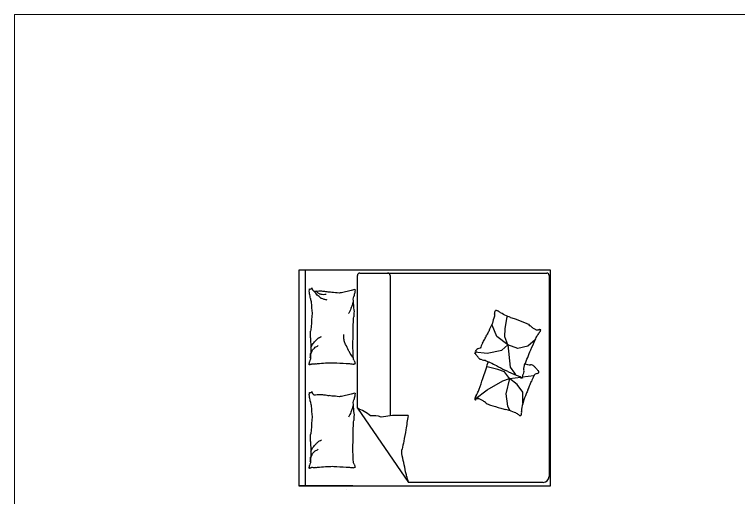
# Model space of a CAD drawing. Header units: millimetres. Extents: x 4065046 to 4134868, y -1476535 to -1460275.
# Drawn here: x 4065046 to 4071086, y -1464304 to -1460275 of the extents above; entities that cross this region are included whole.
import ezdxf

# ---------------------------------------------------------------- set-up
doc = ezdxf.new("R2010")
doc.units = ezdxf.units.MM
doc.header["$LTSCALE"] = 15
doc.styles.add('DIM_FONT', font='SIMPLEX.shx', dxfattribs={"width": 0.8})

# ---------------------------------------------------------------- blocks, each defined once
blk = doc.blocks.new('bed 2')
at = {"color": 4}
for p, q in [((-581.5, 283.7), (-581.5, 733.7)), ((1219.2, 733.9), (-580.8, 733.9)), ((-580.8, 733.9), (-580.8, -1366.1)), ((1219.2, -1366.1), (1219.2, 733.9)), ((1219.2, 681.5), (-580.8, 681.5)), ((184.8, 295.6), (164.1, 378.1)), ((1048.8, 295.6), (1028.1, 378.1)), ((-608, 337.3), (-608.7, 337.3)), ((65.7, 245.3), (-552.4, -182.1)), ((65.7, 245.3), (1173.4, 245.3)), ((192.3, 265.5), (184.8, 295.6)), ((1056.3, 265.5), (1048.8, 295.6)), ((1193.4, 225.3), (1193.4, -1334)), ((6.8, -47.7), (-6.8, 47.7)), ((1173.4, -27.3), (3.9, -27.3)), ((5.1, -177.8), (6.8, -47.7)), ((-552.4, -1304), (-552.4, -182.1)), ((141.6, -734.5), (220.8, -838.5)), ((538.2, -734.4), (524.4, -837.5)), ((220.8, -838.5), (295.9, -968.9)), ((390.8, -925.4), (410.6, -836.5)), ((524.4, -837.5), (550.2, -959.6)), ((663.7, -918.3), (758.3, -880.5)), ((758.3, -880.5), (782.4, -883.9)), ((371, -982.7), (390.8, -925.4)), ((550.2, -959.6), (594.9, -1011.2)), ((594.9, -1011.2), (663.7, -918.3)), ((82.4, -1006.4), (46.4, -1026.4)), ((185.2, -992.6), (82.4, -1006.4)), ((313.7, -1024.2), (185.2, -992.6)), ((264.3, -1087.4), (313.7, -1024.2)), ((295.9, -968.9), (313.7, -1024.2)), ((313.7, -1024.2), (371, -982.7)), ((313.7, -1024.2), (325.5, -1118.3)), ((371.9, -1010.4), (348.9, -1066.7)), ((594.9, -1011.2), (409.2, -1030.1)), ((564, -1093.7), (594.9, -1011.2)), ((594.9, -1011.2), (662, -983.6)), ((662, -983.6), (730.8, -987.1)), ((730.8, -987.1), (828.9, -1004.3)), ((828.9, -1004.3), (832.2, -1010.7)), ((348.9, -1066.7), (331.1, -1110.1)), ((359.3, -1066.2), (347.2, -1074.8)), ((409.2, -1030.1), (359.3, -1066.2)), ((106.1, -1134.8), (199.1, -1134.8)), ((199.1, -1134.8), (264.3, -1087.4)), ((327.3, -1133), (339.1, -1227.6)), ((584.6, -1176.2), (564, -1093.7)), ((638.2, -1238.7), (584.6, -1176.2)), ((-580.8, -1366.1), (1219.2, -1366.1)), ((1173.4, -1354), (-502.4, -1354))]:
    blk.add_line(p, q, dxfattribs=at)
for centre, radius, start, end in [((-438, 647.8), 3.42, 291.7883, 340.43603), ((-436.3, 642.3), 2.32, 340.43603, 101.89306), ((-436.7, 671.7), 25.1, 274.30254, 291.7883), ((-430.1, 643.2), 4.28, 201.9904, 281.89306), ((-461.7, 622.8), 32.8, 338.57902, 8.13348), ((-671.7, 559.2), 246, 8.13348, 12.10946), ((-414.7, 633.3), 15.6, 158.57902, 201.9904), ((-412.7, 673.2), 28.9, 239.34875, 274.30254), ((-415.4, 590.7), 53.9, 59.34875, 84.74081), ((-415.3, -183.2), 820.8, 84.74081, 88.09211), ((-349.4, 734.4), 99.2, 254.06476, 274.21588), ((-283.7, 715.6), 99.2, 233.91364, 254.06476), ((-325, -860.1), 1494.3, 88.09211, 90.57574), ((-230.9, 678.8), 99.2, 216.17665, 233.91364), ((-187.6, 841.4), 234, 242.76041, 249.13972), ((-202.2, -236.8), 873.2, 90.57574, 94.80185), ((-223.2, 682.9), 76.8, 231.61143, 242.76041), ((12.8, 897.2), 391.6, 226.18849, 231.61143), ((-198.1, 925.8), 289.7, 267.46141, 274.80185), ((-146.9, 787.1), 152.4, 259.81012, 267.46141), ((-209.8, 108.6), 529.3, 79.81012, 83.9133), ((-116.1, -419.5), 1049, 83.9133, 90), ((84.7, -53.2), 682.7, 90, 97.54685), ((150.5, 396.3), 242.2, 97.54685, 105.74398), ((73.9, 937.9), 304.8, 278.43719, 285.74398), ((156.6, 805.7), 161.1, 270, 278.43719), ((209.7, 591.8), 34.2, 94.40021, 153.41948), ((671.1, 607.4), 491.8, 180, 186.23236), ((197.9, 735), 90.4, 258.72762, 270), ((209.7, 638.7), 13.1, 153.41948, 258.72762), ((425.9, 647.8), 3.42, 291.7883, 340.43603), ((427.7, 642.3), 2.32, 340.43603, 101.89306), ((427.3, 671.7), 25.1, 274.30254, 291.7883), ((433.8, 643.2), 4.28, 201.9904, 281.89306), ((402.3, 622.8), 32.8, 338.57902, 8.13348), ((192.3, 559.2), 246, 8.13348, 12.10946), ((449.2, 633.3), 15.6, 158.57902, 201.9904), ((451.3, 673.2), 28.9, 239.34875, 274.30254), ((448.5, 590.7), 53.9, 59.34875, 84.74081), ((448.7, -183.2), 820.8, 84.74081, 88.09211), ((514.5, 734.4), 99.2, 254.06476, 274.21588), ((580.2, 715.6), 99.2, 233.91364, 254.06476), ((538.9, -860.1), 1494.3, 88.09211, 90.57574), ((633.1, 678.8), 99.2, 216.17665, 233.91364), ((676.4, 841.4), 234, 242.76041, 249.13972), ((661.8, -236.8), 873.2, 90.57574, 94.80185), ((640.7, 682.9), 76.8, 231.61143, 242.76041), ((876.7, 897.2), 391.6, 226.18849, 231.61143), ((665.8, 925.8), 289.7, 267.46141, 274.80185), ((717, 787.1), 152.4, 259.81012, 267.46141), ((654.2, 108.6), 529.3, 79.81012, 83.9133), ((747.8, -419.5), 1049, 83.9133, 90), ((948.7, -53.2), 682.7, 90, 97.54685), ((1014.4, 396.3), 242.2, 97.54685, 105.74398), ((937.9, 937.9), 304.8, 278.43719, 285.74398), ((944.5, 706.2), 139.9, 297.20359, 314.90238), ((1020.6, 805.7), 161.1, 270, 278.43719), ((1073.7, 591.8), 34.2, 94.40021, 153.41948), ((1535.1, 607.4), 491.8, 180, 186.23236), ((1061.9, 735), 90.4, 258.72762, 270), ((1073.6, 638.7), 13.1, 153.41948, 258.72762), ((-231.6, 620.5), 198.3, 187.6809, 192.10946), ((486, 632.6), 913.1, 183.36875, 187.6809), ((-195.2, 630), 99.2, 198.43965, 216.17665), ((-55.5, 732.1), 225.2, 219.03494, 226.18849), ((-168, 592.9), 49.3, 208.31676, 219.03494), ((-22.1, 640.1), 200.2, 203.00277, 208.31676), ((383.3, 519.7), 204, 170.31563, 180), ((632.4, 620.5), 198.3, 187.6809, 192.10946), ((1349.9, 632.6), 913.1, 183.36875, 187.6809), ((668.8, 630), 99.2, 198.43965, 216.17665), ((808.4, 732.1), 225.2, 219.03494, 226.18849), ((695.9, 592.9), 49.3, 208.31676, 219.03494), ((841.9, 640.1), 200.2, 203.00277, 208.31676), ((848.9, 586.8), 139.9, 332.60117, 343.48502), ((884.3, 646.2), 139.9, 314.90238, 332.60117), ((958.8, 547), 56.2, 341.2201, 0), ((824.1, 623.4), 205.6, 338.18508, 341.2201), ((882.2, 621.9), 151.1, 334.64488, 338.18508), ((983, 600.6), 52.6, 318.55709, 334.64488), ((977.4, 650.5), 89.9, 306.26407, 318.55709), ((1247.3, 519.7), 204, 170.31563, 180), ((259.6, 491.2), 678.7, 178.36691, 183.36875), ((1041.4, 333.3), 882, 167.80162, 170.31563), ((1123.5, 491.2), 678.7, 178.36691, 183.36875), ((833.8, 536.1), 139.9, 343.48502, 354.36887), ((923.4, 505.7), 91.5, 0, 14.68511), ((1905.4, 333.3), 882, 167.80162, 170.31563), ((945.3, 378.6), 1365.2, 176.94504, 178.36691), ((-490.2, 489.5), 658.8, 351.99495, 357.33512), ((-142.1, 525.8), 317.1, 347.80162, 351.99495), ((1809.3, 378.6), 1365.2, 176.94504, 178.36691), ((373.8, 489.5), 658.8, 351.99495, 357.33512), ((721.9, 525.8), 317.1, 347.80162, 351.99495), ((13190.7, -416.1), 13635.6, 176.49514, 176.94504), ((96.5, 381.3), 67.7, 357.33512, 14.04519), ((14054.6, -416.1), 13635.6, 176.49514, 176.94504), ((960.5, 381.3), 67.7, 357.33512, 14.04519), ((-109.2, 254.8), 321.2, 170.00164, 176.49514), ((-303, -359.4), 738.7, 64.68893, 66.51559), ((-259.8, -378.2), 738.7, 66.51559, 68.34226), ((754.8, 254.8), 321.2, 170.00164, 176.49514), ((96, 895.7), 728.6, 302.13498, 305.82629), ((383, 584.7), 312.6, 296.49848, 302.13498), ((-40.8, 1625.1), 1432.3, 294.32653, 296.49848), ((419.4, 817.3), 506.6, 290.67428, 294.32653), ((624, 413.4), 58, 274.08277, 290.67428), ((661.3, 630.7), 272.1, 266.4448, 274.08277), ((561, -359.4), 738.7, 64.68893, 66.51559), ((604.2, -378.2), 738.7, 66.51559, 68.34226), ((-448.3, 268.9), 19.3, 350.00164, 16.69777), ((-429.1, 264.2), 1.32, 16.69777, 97.12039), ((-403.4, 180.6), 87.5, 97.12039, 106.22115), ((-379.1, 199.2), 76.7, 106.22115, 117.28412), ((-410.6, 317), 45.3, 282.86904, 297.28412), ((-398.9, 422.4), 145.9, 273.57397, 282.86904), ((-372.2, 1444.2), 1164, 270.28654, 273.57397), ((-202.8, 6000.1), 5718.5, 269.02962, 270.28654), ((-21.2, 3640.4), 3362.2, 267.39037, 269.02962), ((19.8, 1491.2), 1216.5, 265.38242, 267.39037), ((-102.9, -1127.2), 1404.8, 85.38242, 87.25094), ((-286.4, 374.5), 375.1, 320.35546, 339.85116), ((56.3, 47.7), 230.1, 87.25094, 101.55856), ((-211.1, -397.3), 738.7, 68.34226, 70.57202), ((-156.9, -416.4), 738.7, 70.57202, 72.80178), ((83.6, 422.4), 145.9, 263.56595, 281.55856), ((148.7, 393.8), 119.7, 252.61359, 263.56595), ((97.4, 48.2), 229.7, 72.61359, 80.5159), ((146.7, -2.7), 270.8, 80.5159, 85.91706), ((192.2, 264.6), 0.917, 85.91706, 194.04494), ((415.7, 268.9), 19.3, 350.00164, 16.69777), ((434.9, 264.2), 1.32, 16.69777, 97.12039), ((460.6, 180.6), 87.5, 97.12039, 106.22115), ((484.9, 199.2), 76.7, 106.22115, 117.28412), ((453.4, 317), 45.3, 282.86904, 297.28412), ((465, 422.4), 145.9, 273.57397, 282.86904), ((491.7, 1444.2), 1164, 270.28654, 273.57397), ((661.1, 6000.1), 5718.5, 269.02962, 270.28654), ((842.8, 3640.4), 3362.2, 267.39037, 269.02962), ((883.8, 1491.2), 1216.5, 265.38242, 267.39037), ((761, -1127.2), 1404.8, 85.38242, 87.25094), ((920.2, 47.7), 230.1, 87.25094, 101.55856), ((652.8, -397.3), 738.7, 68.34226, 70.57202), ((707, -416.4), 738.7, 70.57202, 72.80178), ((947.6, 422.4), 145.9, 263.56595, 281.55856), ((1012.6, 393.8), 119.7, 252.61359, 263.56595), ((961.4, 48.2), 229.7, 72.61359, 80.5159), ((1010.7, -2.7), 270.8, 80.5159, 85.91706), ((1056.2, 264.6), 0.917, 85.91706, 194.04494), ((1173.4, 225.3), 20, 0, 90), ((-175.9, 109.7), 180.1, 339.85116, 8.13558), ((1173.4, -7.3), 20, 270, 0), ((-1056.2, 1582.6), 1835.1, 285.93519, 287.73639), ((-644.2, 475.4), 657.4, 282.92554, 285.93519), ((-1220.3, 3836.8), 4064.6, 280.72756, 282.92554), ((-303.3, -67.2), 58.1, 262.26962, 280.72756), ((-248.2, 64.7), 194.2, 256.8096, 262.26962), ((-783.4, -2591.4), 2515.8, 76.8096, 78.32586), ((-636.2, -2694.5), 2588, 78.32586, 80.50498), ((-618.5, -3906.1), 3780.1, 80.50498, 82.308), ((-170.9, -617.1), 352, 329.09437, 333.18207), ((143.7, -739.4), 6.3, 166.71916, 233.42082), ((141.9, -739), 4.43, 93.94836, 166.71916), ((131.6, -755.8), 14.2, 10.40739, 53.42082), ((144, -769.7), 35.2, 69.65479, 93.94836), ((108.1, -758.2), 39.3, 333.18207, 345.42909), ((69.6, -767.2), 77.1, 2.72862, 10.40739), ((131.4, -764.2), 15.3, 345.42909, 2.72862), ((135.4, -793), 60.1, 51.41461, 69.65479), ((222.3, -684.1), 79.2, 231.41461, 247.29308), ((514.8, 15), 837.1, 247.29308, 249.87133), ((1979.9, 4012.2), 5094.2, 249.87133, 250.91638), ((451.4, -782.8), 22.6, 324.10643, 8.04918), ((420.4, -723.5), 77.4, 313.52244, 324.10643), ((351.5, -595.6), 217.6, 307.21509, 313.52244), ((111.1, -220.5), 660.5, 306.2163, 307.21509), ((743.6, -1049.9), 382.5, 126.2163, 127.52874), ((549.1, -773.7), 45.2, 127.52874, 134.1274), ((477.9, -683.6), 69.7, 308.81361, 314.1274), ((539.1, -734.3), 12.7, 176.75451, 308.81361), ((530.6, -776.1), 35.9, 356.75451, 62.70976), ((-811.4, -3552), 3097.2, 62.70976, 63.58535), ((280, -924.7), 196.5, 153.92651, 162.1604), ((176.2, -874), 81, 140.29953, 153.92651), ((-35.3, -698.3), 194, 320.29953, 329.09437), ((1342.6, 2170.1), 3145, 250.91638, 253.39153), ((476.9, -732), 116.6, 253.39153, 259.26338), ((1377.5, -1245.7), 1005.4, 154.94715, 157.58378), ((512, -813.6), 45.8, 157.58378, 188.04918), ((1539.7, 988.9), 2016.2, 242.50014, 243.58535), ((3493.1, 4578.4), 6101.9, 242.15178, 242.50014), ((-2019.6, -6013.1), 5838.3, 62.15178, 62.50792), ((1999.6, -1478.1), 2003, 162.1604, 164.73746), ((1949.8, -1630.5), 1686.8, 152.91165, 154.94715), ((486.8, -1434.1), 623.6, 62.50792, 69.25137), ((680.7, -1300.5), 430, 69.25137, 77.37478), ((836.7, -961.3), 63, 77.37478, 93.38812), ((864, -841.5), 59.9, 256.95977, 273.38812), ((894.3, -857.9), 50.9, 238.30826, 256.95977), ((1657.3, -1384.7), 1648.1, 164.73746, 166.159), ((1778.1, -1697.3), 1565.2, 150.06403, 152.91165), ((-1548, 183), 2661.9, 333.66682, 334.82685), ((812, -891.9), 75.5, 310.50865, 333.66682), ((896.4, -925.1), 16.8, 130.50865, 180.96136), ((888.6, -907.4), 5.8, 180.96136, 238.30826), ((-2442.4, -82.2), 2661.9, 338.0627, 339.22273), ((-121.7, -962.7), 179.8, 339.22273, 343.68776), ((-472.6, -860), 545.4, 343.68776, 346.159), ((186.2, -903.4), 214.3, 330.06403, 337.76452), ((314.2, -840), 545.4, 339.29188, 341.76311), ((669.5, -934.3), 179.8, 334.82685, 339.29188), ((-43.3, -1048.4), 75.5, 314.90453, 338.0627), ((2665.1, -1829.5), 2003, 157.76452, 160.34158), ((2376.4, -1587.3), 1648.1, 160.34158, 161.76311), ((21.9, -1113.8), 16.8, 134.90453, 185.35724), ((11, -1114.8), 5.8, 185.35724, 242.70414), ((31.6, -1074.7), 50.9, 242.70414, 261.35565), ((33, -1065.8), 59.9, 261.35565, 277.784), ((49.6, -1187.6), 63, 81.77066, 97.784), ((-2.9, -1550.8), 430, 73.64725, 81.77066), ((-57.4, -1736.6), 623.6, 66.9038, 73.64725), ((315.1, -1127.8), 4.67, 287.18674, 70.62007), ((317.1, -1141.5), 9.2, 70.62007, 94.25932), ((337.9, -1132.1), 23.1, 107.18674, 157.76452), ((324.9, -1099.1), 34, 262.01776, 274.25932), ((377.6, -944.1), 195.5, 255.11931, 262.01776), ((326.5, -1315.4), 179.4, 75.11931, 82.32164), ((378.2, -1213.1), 71.2, 82.32164, 94.51184), ((397, -1076.8), 66.3, 261.87843, 274.51184), ((444, -1034.1), 116.6, 248.99565, 261.87843), ((-2103, -6533.3), 5838.3, 66.54766, 66.9038), ((2649, 4420.5), 6101.9, 246.54766, 246.89602), ((1045.8, 662.6), 2016.2, 246.89602, 247.98123), ((-871.3, -4077.9), 3097.2, 67.10564, 67.98123), ((406.7, -1204.2), 22.6, 328.50231, 12.44506), ((1680.6, 1735.1), 3145, 246.5205, 248.99565), ((473.5, -1189.5), 45.8, 161.97966, 192.44506), ((1386, -1486.4), 1005.4, 160.65521, 161.97966), ((2667.9, 3433.7), 5094.2, 245.47545, 246.5205), ((596.4, -1084.2), 194, 315.90365, 324.69849), ((824.5, -1237.4), 81, 135.90365, 149.53063), ((948.2, -1255.3), 196.5, 149.53063, 157.76452), ((319.7, -1257.7), 35.9, 1.15039, 67.10564), ((368.3, -1256.8), 12.7, 181.15039, 313.2095), ((329.3, -1215.2), 69.7, 313.2095, 318.52329), ((415.4, -1291.3), 45.2, 131.92462, 138.52329), ((640.7, -1542.3), 382.5, 130.61218, 131.92462), ((-38.2, -750.5), 660.5, 310.61218, 311.61098), ((255.9, -1081.6), 217.6, 311.61098, 317.91833), ((359.9, -1175.6), 77.4, 317.91833, 328.50231), ((1019.6, -493.6), 837.1, 242.8972, 245.47545), ((726.1, -1197.2), 79.2, 227.01873, 242.8972), ((664.9, -1322.3), 60.1, 47.01873, 65.25891), ((703.1, -1247.3), 15.3, 341.03321, 358.33274), ((640.8, -1260.4), 77.1, 358.33274, 6.01151), ((708.6, -1273.3), 14.2, 6.01151, 49.02494), ((684.7, -1227.4), 39.3, 328.78619, 341.03321), ((434.6, -1036.7), 352, 324.69849, 328.78619), ((-502.4, -1304), 50, 180, 270), ((705.6, -1313.6), 35.2, 65.25891, 89.55248), ((724.6, -1282.9), 4.43, 89.55248, 162.32327), ((728.7, -1273.7), 6.3, 162.32327, 229.02494), ((1173.4, -1334), 20, 270, 0)]:
    blk.add_arc(centre, radius, start, end, dxfattribs=at)
at = {"color": 4, "style": 'DIM_FONT', "text_generation_flag": 4, "width": 0.8, "flags": 9}
for tag in ['XSIZE', 'YSIZE']:
    blk.add_attdef(tag, (1219.2, 733.9), '', height=0.5, rotation=180, dxfattribs=at)

msp = doc.modelspace()

# ---------------------------------------------------------------- linework, layer by layer
at = {"lineweight": 20, "ltscale": 0.25}
msp.add_lwpolyline([(4065045.8, -1460274.6), (4134868, -1460274.6), (4134868, -1476535.2), (4065045.8, -1476535.2)], close=True, dxfattribs=at)

# ---------------------------------------------------------------- block references
at = {"lineweight": 20, "rotation": 89.99999999999997}
msp.add_blockref('bed 2', (4068151.4, -1463625.3), dxfattribs=at)

doc.saveas('drawing.dxf')
